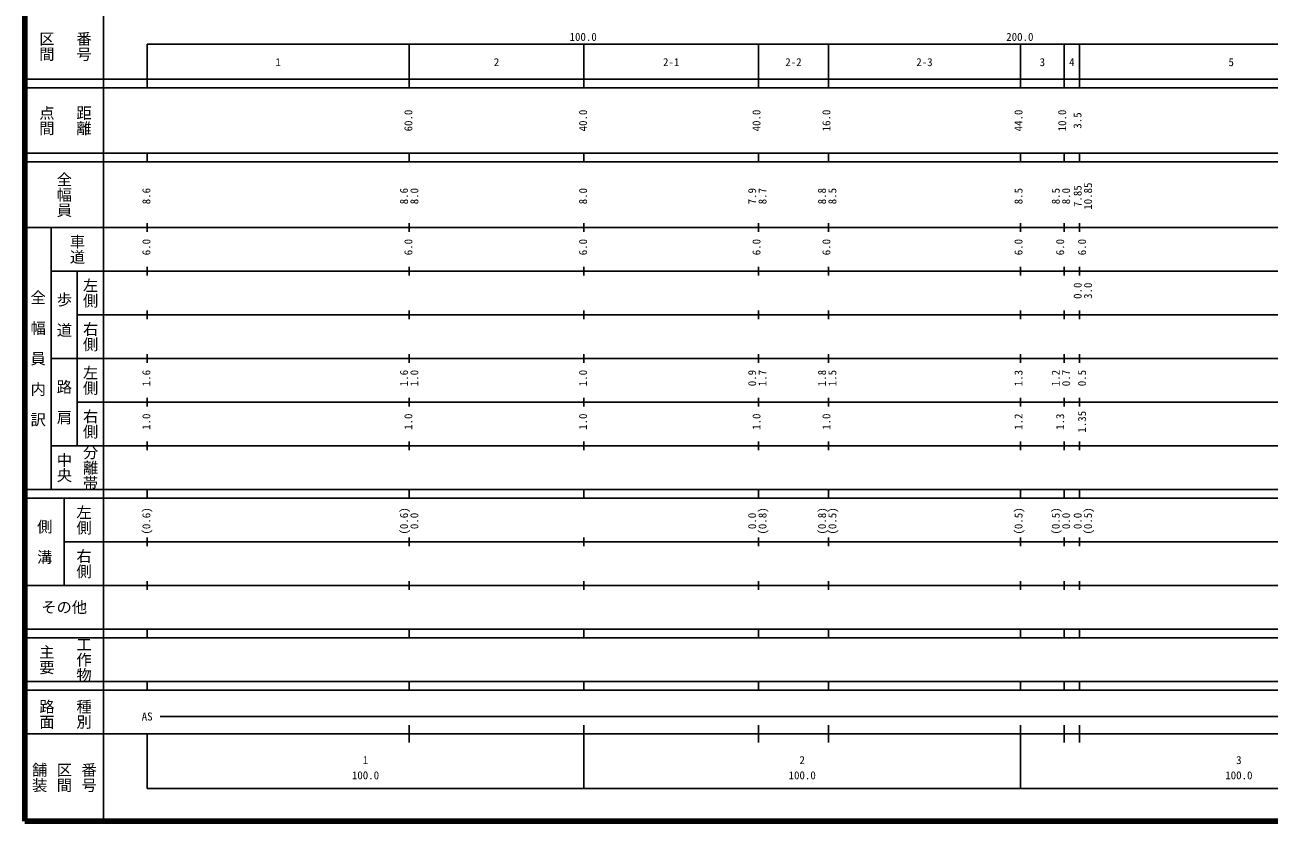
# Model space of a CAD drawing. Units: millimetres, scale not verified. Extents: x 40000 to 680000, y 20000 to 380000.
# Drawn here: x 40000 to 324928, y 20000 to 202409 of the extents above; entities that cross this region are included whole.
import ezdxf
from ezdxf.enums import TextEntityAlignment as Align

# ---------------------------------------------------------------- set-up
doc = ezdxf.new("R2010")
doc.units = ezdxf.units.MM
doc.header["$LTSCALE"] = 1000
doc.layers.add('M-TTL', color=2, linetype='Continuous', lineweight=140)
doc.layers.add('M-TTL-BAND', color=7, linetype='Continuous', lineweight=25)
doc.styles.add('@ＭＳ ゴシック', font='')
doc.styles.add('ＭＳ ゴシック', font='')
doc.styles.get('@ＭＳ ゴシック').set_extended_font_data('@MS Gothic')
doc.styles.get('ＭＳ ゴシック').set_extended_font_data('MS Gothic')

msp = doc.modelspace()

# ---------------------------------------------------------------- linework, layer by layer
at = {"layer": 'M-TTL'}
for p, q in [((40000, 380000), (40000, 20000)), ((40000, 20000), (680000, 20000))]:
    msp.add_line(p, q, dxfattribs=at)
at = {"layer": 'M-TTL-BAND'}
for p, q in [((58000, 370000), (58000, 20000)), ((68000, 198000), (579000, 198000)), ((68000, 198000), (68000, 188000)), ((128000, 188000), (128000, 198000)), ((168000, 188000), (168000, 198000)), ((208000, 188000), (208000, 198000)), ((224000, 188000), (224000, 198000)), ((268000, 188000), (268000, 198000)), ((278000, 188000), (278000, 198000)), ((281500, 188000), (281500, 198000)), ((40000, 190000), (579000, 190000)), ((40000, 188000), (579000, 188000)), ((40000, 173000), (579000, 173000)), ((40000, 171000), (579000, 171000)), ((68000, 171000), (68000, 173000)), ((128000, 171000), (128000, 173000)), ((168000, 171000), (168000, 173000)), ((208000, 171000), (208000, 173000)), ((224000, 171000), (224000, 173000)), ((268000, 171000), (268000, 173000)), ((278000, 171000), (278000, 173000)), ((281500, 171000), (281500, 173000)), ((68000, 155000), (68000, 157000)), ((128000, 155000), (128000, 157000)), ((168000, 155000), (168000, 157000)), ((208000, 155000), (208000, 157000)), ((224000, 155000), (224000, 157000)), ((268000, 155000), (268000, 157000)), ((278000, 155000), (278000, 157000)), ((281500, 155000), (281500, 157000)), ((40000, 156000), (579000, 156000)), ((46000, 96000), (46000, 156000)), ((46000, 146000), (579000, 146000)), ((52000, 146000), (52000, 106000)), ((68000, 145000), (68000, 147000)), ((128000, 145000), (128000, 147000)), ((168000, 145000), (168000, 147000)), ((208000, 145000), (208000, 147000)), ((224000, 145000), (224000, 147000)), ((268000, 145000), (268000, 147000)), ((278000, 145000), (278000, 147000)), ((281500, 145000), (281500, 147000)), ((68000, 135000), (68000, 137000)), ((128000, 135000), (128000, 137000)), ((168000, 135000), (168000, 137000)), ((208000, 135000), (208000, 137000)), ((224000, 135000), (224000, 137000)), ((268000, 135000), (268000, 137000)), ((278000, 135000), (278000, 137000)), ((281500, 135000), (281500, 137000)), ((52000, 136000), (579000, 136000)), ((46000, 126000), (579000, 126000)), ((68000, 125000), (68000, 127000)), ((128000, 125000), (128000, 127000)), ((168000, 125000), (168000, 127000)), ((208000, 125000), (208000, 127000)), ((224000, 125000), (224000, 127000)), ((268000, 125000), (268000, 127000)), ((278000, 125000), (278000, 127000)), ((281500, 125000), (281500, 127000)), ((68000, 115000), (68000, 117000)), ((128000, 115000), (128000, 117000)), ((168000, 115000), (168000, 117000)), ((208000, 115000), (208000, 117000)), ((224000, 115000), (224000, 117000)), ((268000, 115000), (268000, 117000)), ((278000, 115000), (278000, 117000)), ((281500, 115000), (281500, 117000)), ((52000, 116000), (579000, 116000)), ((46000, 106000), (579000, 106000)), ((68000, 105000), (68000, 107000)), ((128000, 105000), (128000, 107000)), ((168000, 105000), (168000, 107000)), ((208000, 105000), (208000, 107000)), ((224000, 105000), (224000, 107000)), ((268000, 105000), (268000, 107000)), ((278000, 105000), (278000, 107000)), ((281500, 105000), (281500, 107000)), ((40000, 96000), (579000, 96000)), ((68000, 94000), (68000, 96000)), ((128000, 94000), (128000, 96000)), ((168000, 94000), (168000, 96000)), ((208000, 94000), (208000, 96000)), ((224000, 94000), (224000, 96000)), ((268000, 94000), (268000, 96000)), ((278000, 94000), (278000, 96000)), ((281500, 94000), (281500, 96000)), ((40000, 94000), (579000, 94000)), ((49000, 94000), (49000, 74000)), ((49000, 84000), (579000, 84000)), ((68000, 83000), (68000, 85000)), ((128000, 83000), (128000, 85000)), ((168000, 83000), (168000, 85000)), ((208000, 83000), (208000, 85000)), ((224000, 83000), (224000, 85000)), ((268000, 83000), (268000, 85000)), ((278000, 83000), (278000, 85000)), ((281500, 83000), (281500, 85000)), ((68000, 73000), (68000, 75000)), ((128000, 73000), (128000, 75000)), ((168000, 73000), (168000, 75000)), ((208000, 73000), (208000, 75000)), ((224000, 73000), (224000, 75000)), ((268000, 73000), (268000, 75000)), ((278000, 73000), (278000, 75000)), ((281500, 73000), (281500, 75000)), ((40000, 74000), (579000, 74000)), ((40000, 64000), (579000, 64000)), ((68000, 62000), (68000, 64000)), ((128000, 62000), (128000, 64000)), ((168000, 62000), (168000, 64000)), ((208000, 62000), (208000, 64000)), ((224000, 62000), (224000, 64000)), ((268000, 62000), (268000, 64000)), ((278000, 62000), (278000, 64000)), ((281500, 62000), (281500, 64000)), ((40000, 62000), (579000, 62000)), ((40000, 52000), (579000, 52000)), ((68000, 50000), (68000, 52000)), ((128000, 50000), (128000, 52000)), ((168000, 50000), (168000, 52000)), ((208000, 50000), (208000, 52000)), ((224000, 50000), (224000, 52000)), ((268000, 50000), (268000, 52000)), ((278000, 50000), (278000, 52000)), ((281500, 50000), (281500, 52000)), ((40000, 50000), (579000, 50000)), ((71000, 44000), (569000, 44000)), ((40000, 40000), (579000, 40000)), ((68000, 40000), (68000, 27500)), ((128000, 38000), (128000, 42000)), ((128000, 38000), (128000, 42000)), ((168000, 27500), (168000, 42000)), ((168000, 27500), (168000, 42000)), ((208000, 38000), (208000, 42000)), ((224000, 38000), (224000, 42000)), ((268000, 27500), (268000, 42000)), ((278000, 38000), (278000, 42000)), ((281500, 38000), (281500, 42000)), ((68000, 27500), (579000, 27500))]:
    msp.add_line(p, q, dxfattribs=at)

# ---------------------------------------------------------------- texts
at = {"layer": 'M-TTL-BAND', "style": '@ＭＳ ゴシック'}
for s, p in [('区間', (45000, 197500)), ('番号', (53500, 197500)), ('点間', (45000, 180500)), ('距離', (53500, 180500)), ('全幅員', (49000, 163500)), ('車道', (52000, 151000)), ('左側', (55000, 141000)), ('全\u3000幅\u3000員\u3000内\u3000訳', (43000, 126000)), ('歩\u3000道', (49000, 136000)), ('右側', (55000, 131000)), ('左側', (55000, 121000)), ('路\u3000肩', (49000, 116000)), ('右側', (55000, 111000)), ('分離帯', (55000, 101000)), ('中央', (49000, 101000)), ('左側', (53500, 89000)), ('側\u3000溝', (44500, 84000)), ('右側', (53500, 79000)), ('主要', (45000, 57000)), ('工作物', (53500, 57000)), ('路面', (45000, 44500)), ('種別', (53500, 44500)), ('舗装', (43333, 30000)), ('区間', (49000, 30000)), ('番号', (54667, 30000))]:
    msp.add_text(s, height=2566, rotation=270, dxfattribs=at).set_placement(p, align=Align.MIDDLE_CENTER)
at = {"layer": 'M-TTL-BAND', "style": 'ＭＳ ゴシック'}
for s, p in [('100.0', (167844, 198195)), ('200.0', (267844, 198195)), ('1', (98000, 192405)), ('2', (148000, 192405)), ('2-1', (188000, 192405)), ('2-2', (216000, 192405)), ('2-3', (246000, 192405)), ('3', (273000, 192405)), ('4', (279750, 192405)), ('5', (316250, 192405)), ('AS', (68000, 42500)), ('1', (118000, 32523)), ('1', (118000, 32523)), ('2', (218000, 32523)), ('3', (318000, 32523)), ('100.0', (118000, 29033)), ('100.0', (118000, 29033)), ('100.0', (218000, 29033)), ('100.0', (318000, 29033))]:
    msp.add_text(s, height=1833, dxfattribs=at).set_placement(p, align=Align.BOTTOM_CENTER)
for s, p in [('60.0', (129272, 180500)), ('40.0', (169272, 180500)), ('40.0', (209000, 180500)), ('16.0', (225000, 180500)), ('44.0', (269000, 180500)), ('10.0', (279000, 180500)), ('3.5', (282500, 180500)), ('7.85', (282541, 163174)), ('10.85', (284911, 163174)), ('8.6', (69272, 163174)), ('8.6', (128272, 163174)), ('8.0', (130642, 163174)), ('8.0', (169272, 163174)), ('7.9', (208000, 163174)), ('8.7', (210370, 163174)), ('8.8', (224000, 163174)), ('8.5', (226370, 163174)), ('8.5', (269000, 163174)), ('8.5', (277527, 163174)), ('8.0', (279897, 163174)), ('6.0', (69272, 151500)), ('6.0', (129272, 151500)), ('6.0', (169272, 151500)), ('6.0', (209000, 151500)), ('6.0', (225000, 151500)), ('6.0', (269000, 151500)), ('6.0', (278527, 151500)), ('6.0', (283541, 151500)), ('0.0', (282541, 141500)), ('3.0', (284911, 141500)), ('1.6', (69272, 121500)), ('1.6', (128272, 121500)), ('1.0', (130642, 121500)), ('1.0', (169272, 121500)), ('0.9', (208000, 121500)), ('1.7', (210370, 121500)), ('1.8', (224000, 121500)), ('1.5', (226370, 121500)), ('1.3', (269000, 121500)), ('1.2', (277527, 121500)), ('0.7', (279897, 121500)), ('0.5', (283541, 121500)), ('1.0', (69272, 111500)), ('1.0', (129272, 111500)), ('1.0', (169272, 111500)), ('1.0', (209000, 111500)), ('1.0', (225000, 111500)), ('1.2', (269000, 111500)), ('1.3', (278527, 111500)), ('1.35', (283541, 111500)), ('(0.6)', (69272, 88764)), ('(0.6)', (128272, 88764)), ('(0.8)', (210370, 88764)), ('(0.8)', (224000, 88764)), ('(0.5)', (226370, 88764)), ('(0.5)', (269000, 88764)), ('(0.5)', (277527, 88764)), ('(0.5)', (284911, 88764)), ('0.0', (130642, 88764)), ('0.0', (208000, 88764)), ('0.0', (279897, 88764)), ('0.0', (282541, 88764))]:
    msp.add_text(s, height=1833, rotation=90, dxfattribs=at).set_placement(p, align=Align.BOTTOM_CENTER)
msp.add_text('その他', height=2566, dxfattribs=at).set_placement((49000, 69000), align=Align.MIDDLE_CENTER)

doc.saveas('drawing.dxf')
